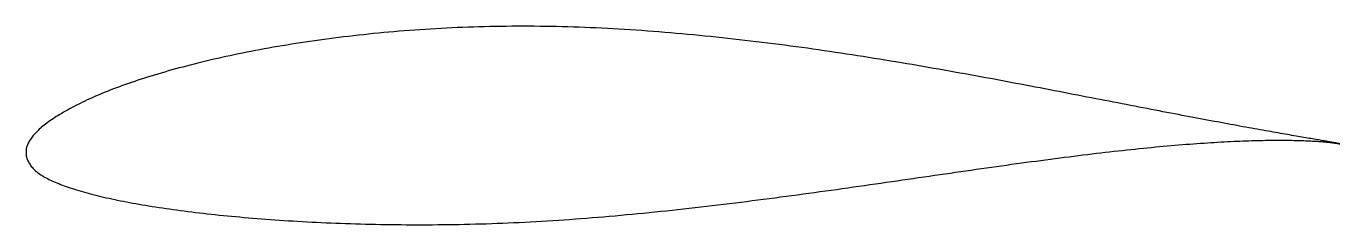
# Model space of a CAD drawing. Header units: metres. Extents: x -14.9 to 30.3, y -2.5 to 4.3.
import ezdxf

# ---------------------------------------------------------------- set-up
doc = ezdxf.new("R2010")
doc.units = ezdxf.units.M

msp = doc.modelspace()

# ---------------------------------------------------------------- linework, layer by layer
msp.add_lwpolyline([(30.265, 0.295), (30.264, 0.296), (30.262, 0.297), (30.257, 0.298), (30.251, 0.299), (30.243, 0.301), (30.234, 0.304), (30.223, 0.306), (30.21, 0.309), (30.195, 0.312), (30.179, 0.316), (30.161, 0.319), (30.141, 0.323), (30.119, 0.327), (30.096, 0.332), (30.071, 0.337), (30.045, 0.342), (30.016, 0.347), (29.986, 0.353), (29.955, 0.358), (29.921, 0.364), (29.886, 0.371), (29.849, 0.377), (29.811, 0.384), (29.77, 0.391), (29.729, 0.399), (29.685, 0.406), (29.64, 0.414), (29.593, 0.422), (29.544, 0.431), (29.494, 0.439), (29.442, 0.448), (29.388, 0.458), (29.333, 0.467), (29.276, 0.477), (29.218, 0.487), (29.157, 0.497), (29.096, 0.508), (29.032, 0.519), (28.967, 0.53), (28.9, 0.542), (28.832, 0.553), (28.762, 0.565), (28.69, 0.578), (28.617, 0.59), (28.543, 0.603), (28.466, 0.616), (28.388, 0.63), (28.309, 0.644), (28.228, 0.658), (28.145, 0.672), (28.061, 0.687), (27.975, 0.702), (27.888, 0.717), (27.799, 0.733), (27.708, 0.749), (27.616, 0.765), (27.523, 0.782), (27.428, 0.799), (27.331, 0.816), (27.234, 0.834), (27.134, 0.852), (27.033, 0.87), (26.931, 0.888), (26.827, 0.907), (26.721, 0.926), (26.614, 0.946), (26.506, 0.966), (26.397, 0.986), (26.285, 1.007), (26.173, 1.028), (26.059, 1.049), (25.943, 1.07), (25.827, 1.092), (25.709, 1.114), (25.589, 1.136), (25.468, 1.159), (25.346, 1.182), (25.222, 1.205), (25.097, 1.229), (24.971, 1.253), (24.843, 1.277), (24.715, 1.302), (24.584, 1.326), (24.453, 1.351), (24.32, 1.377), (24.186, 1.403), (24.051, 1.429), (23.914, 1.455), (23.776, 1.481), (23.637, 1.508), (23.497, 1.535), (23.356, 1.562), (23.213, 1.59), (23.069, 1.618), (22.924, 1.646), (22.778, 1.674), (22.63, 1.703), (22.482, 1.731), (22.332, 1.76), (22.182, 1.79), (22.03, 1.819), (21.877, 1.849), (21.723, 1.879), (21.568, 1.909), (21.412, 1.939), (21.254, 1.969), (21.096, 2), (20.937, 2.031), (20.777, 2.062), (20.615, 2.093), (20.453, 2.124), (20.29, 2.156), (20.126, 2.187), (19.961, 2.219), (19.794, 2.251), (19.627, 2.283), (19.459, 2.315), (19.291, 2.347), (19.121, 2.379), (18.95, 2.411), (18.779, 2.443), (18.607, 2.476), (18.433, 2.508), (18.26, 2.54), (18.085, 2.572), (17.909, 2.605), (17.733, 2.637), (17.556, 2.67), (17.378, 2.702), (17.199, 2.734), (17.02, 2.767), (16.84, 2.799), (16.659, 2.831), (16.478, 2.863), (16.296, 2.895), (16.113, 2.927), (15.93, 2.959), (15.746, 2.99), (15.561, 3.022), (15.376, 3.053), (15.19, 3.085), (15.003, 3.116), (14.816, 3.147), (14.629, 3.178), (14.441, 3.208), (14.252, 3.239), (14.063, 3.269), (13.874, 3.299), (13.684, 3.329), (13.493, 3.358), (13.302, 3.387), (13.111, 3.416), (12.919, 3.445), (12.727, 3.473), (12.535, 3.501), (12.342, 3.529), (12.148, 3.557), (11.955, 3.584), (11.761, 3.611), (11.567, 3.637), (11.372, 3.663), (11.177, 3.689), (10.982, 3.714), (10.787, 3.739), (10.591, 3.764), (10.396, 3.788), (10.2, 3.812), (10.004, 3.835), (9.807, 3.858), (9.611, 3.881), (9.414, 3.903), (9.217, 3.925), (9.02, 3.946), (8.823, 3.967), (8.626, 3.987), (8.429, 4.007), (8.232, 4.027), (8.035, 4.046), (7.837, 4.064), (7.64, 4.082), (7.443, 4.099), (7.246, 4.116), (7.048, 4.132), (6.851, 4.148), (6.654, 4.163), (6.457, 4.178), (6.26, 4.192), (6.063, 4.205), (5.866, 4.218), (5.67, 4.231), (5.474, 4.242), (5.277, 4.253), (5.081, 4.264), (4.885, 4.274), (4.69, 4.283), (4.494, 4.291), (4.299, 4.299), (4.104, 4.307), (3.91, 4.313), (3.715, 4.319), (3.521, 4.325), (3.328, 4.329), (3.134, 4.333), (2.941, 4.337), (2.749, 4.339), (2.556, 4.341), (2.364, 4.342), (2.173, 4.343), (1.982, 4.342), (1.791, 4.342), (1.601, 4.34), (1.411, 4.338), (1.222, 4.335), (1.034, 4.332), (0.845, 4.327), (0.658, 4.322), (0.471, 4.317), (0.284, 4.31), (0.098, 4.303), (-0.088, 4.296), (-0.272, 4.287), (-0.457, 4.278), (-0.64, 4.269), (-0.823, 4.259), (-1.006, 4.248), (-1.187, 4.236), (-1.368, 4.224), (-1.549, 4.211), (-1.728, 4.198), (-1.907, 4.184), (-2.085, 4.17), (-2.263, 4.155), (-2.439, 4.139), (-2.615, 4.123), (-2.79, 4.106), (-2.964, 4.089), (-3.138, 4.071), (-3.311, 4.052), (-3.482, 4.034), (-3.653, 4.014), (-3.823, 3.995), (-3.993, 3.974), (-4.161, 3.954), (-4.328, 3.933), (-4.495, 3.911), (-4.66, 3.889), (-4.825, 3.867), (-4.989, 3.844), (-5.151, 3.82), (-5.313, 3.796), (-5.474, 3.772), (-5.634, 3.748), (-5.792, 3.722), (-5.95, 3.697), (-6.107, 3.671), (-6.262, 3.644), (-6.417, 3.618), (-6.57, 3.59), (-6.723, 3.563), (-6.874, 3.535), (-7.024, 3.507), (-7.173, 3.478), (-7.321, 3.449), (-7.468, 3.42), (-7.613, 3.39), (-7.758, 3.36), (-7.901, 3.329), (-8.043, 3.298), (-8.184, 3.267), (-8.324, 3.236), (-8.462, 3.205), (-8.599, 3.173), (-8.735, 3.14), (-8.87, 3.108), (-9.004, 3.075), (-9.136, 3.042), (-9.267, 3.009), (-9.396, 2.975), (-9.525, 2.941), (-9.652, 2.907), (-9.778, 2.873), (-9.902, 2.839), (-10.025, 2.804), (-10.147, 2.769), (-10.267, 2.734), (-10.386, 2.699), (-10.504, 2.663), (-10.62, 2.628), (-10.735, 2.592), (-10.848, 2.556), (-10.96, 2.52), (-11.071, 2.483), (-11.18, 2.447), (-11.287, 2.41), (-11.394, 2.373), (-11.499, 2.336), (-11.602, 2.299), (-11.704, 2.262), (-11.804, 2.225), (-11.903, 2.187), (-12.001, 2.15), (-12.097, 2.112), (-12.191, 2.074), (-12.284, 2.036), (-12.375, 1.998), (-12.465, 1.96), (-12.554, 1.922), (-12.64, 1.884), (-12.726, 1.845), (-12.809, 1.807), (-12.892, 1.768), (-12.972, 1.73), (-13.051, 1.691), (-13.129, 1.652), (-13.204, 1.614), (-13.279, 1.575), (-13.351, 1.537), (-13.422, 1.498), (-13.492, 1.46), (-13.56, 1.422), (-13.626, 1.384), (-13.691, 1.346), (-13.754, 1.308), (-13.815, 1.27), (-13.875, 1.233), (-13.933, 1.196), (-13.989, 1.159), (-14.044, 1.122), (-14.097, 1.085), (-14.149, 1.049), (-14.198, 1.012), (-14.247, 0.976), (-14.293, 0.94), (-14.338, 0.904), (-14.381, 0.868), (-14.423, 0.833), (-14.462, 0.797), (-14.5, 0.762), (-14.537, 0.727), (-14.572, 0.692), (-14.605, 0.657), (-14.636, 0.622), (-14.666, 0.588), (-14.694, 0.553), (-14.72, 0.519), (-14.744, 0.485), (-14.767, 0.452), (-14.788, 0.419), (-14.808, 0.387), (-14.826, 0.355), (-14.842, 0.324), (-14.856, 0.293), (-14.868, 0.264), (-14.879, 0.237), (-14.889, 0.211), (-14.896, 0.188), (-14.902, 0.168), (-14.906, 0.153), (-14.909, 0.143), (-14.907, -0.146), (-14.906, -0.148), (-14.903, -0.155), (-14.899, -0.166), (-14.892, -0.182), (-14.885, -0.205), (-14.875, -0.231), (-14.863, -0.259), (-14.85, -0.289), (-14.835, -0.321), (-14.819, -0.352), (-14.8, -0.384), (-14.78, -0.415), (-14.758, -0.446), (-14.735, -0.478), (-14.71, -0.508), (-14.683, -0.539), (-14.654, -0.569), (-14.624, -0.598), (-14.592, -0.628), (-14.558, -0.657), (-14.523, -0.685), (-14.486, -0.713), (-14.447, -0.741), (-14.407, -0.768), (-14.365, -0.795), (-14.321, -0.822), (-14.276, -0.848), (-14.229, -0.874), (-14.18, -0.9), (-14.129, -0.925), (-14.077, -0.95), (-14.024, -0.975), (-13.968, -0.999), (-13.911, -1.024), (-13.852, -1.048), (-13.792, -1.072), (-13.73, -1.096), (-13.666, -1.12), (-13.601, -1.143), (-13.534, -1.167), (-13.466, -1.191), (-13.396, -1.214), (-13.324, -1.238), (-13.251, -1.261), (-13.176, -1.285), (-13.1, -1.308), (-13.022, -1.331), (-12.942, -1.354), (-12.861, -1.377), (-12.778, -1.4), (-12.694, -1.423), (-12.608, -1.445), (-12.52, -1.468), (-12.432, -1.49), (-12.341, -1.512), (-12.249, -1.534), (-12.156, -1.555), (-12.061, -1.577), (-11.964, -1.598), (-11.866, -1.619), (-11.767, -1.639), (-11.666, -1.66), (-11.563, -1.68), (-11.459, -1.7), (-11.354, -1.72), (-11.247, -1.74), (-11.139, -1.759), (-11.029, -1.778), (-10.918, -1.798), (-10.805, -1.817), (-10.691, -1.835), (-10.576, -1.854), (-10.459, -1.872), (-10.341, -1.89), (-10.222, -1.908), (-10.101, -1.926), (-9.979, -1.943), (-9.855, -1.961), (-9.73, -1.978), (-9.604, -1.994), (-9.476, -2.011), (-9.348, -2.027), (-9.218, -2.044), (-9.086, -2.06), (-8.953, -2.075), (-8.819, -2.091), (-8.684, -2.106), (-8.548, -2.121), (-8.41, -2.136), (-8.271, -2.151), (-8.131, -2.165), (-7.99, -2.179), (-7.847, -2.193), (-7.703, -2.206), (-7.559, -2.219), (-7.413, -2.233), (-7.265, -2.245), (-7.117, -2.258), (-6.968, -2.27), (-6.817, -2.282), (-6.665, -2.293), (-6.513, -2.305), (-6.359, -2.315), (-6.204, -2.326), (-6.048, -2.336), (-5.891, -2.346), (-5.733, -2.356), (-5.574, -2.366), (-5.414, -2.375), (-5.253, -2.383), (-5.091, -2.392), (-4.928, -2.4), (-4.764, -2.407), (-4.599, -2.415), (-4.433, -2.422), (-4.266, -2.429), (-4.098, -2.435), (-3.93, -2.441), (-3.76, -2.446), (-3.59, -2.452), (-3.419, -2.457), (-3.247, -2.461), (-3.074, -2.465), (-2.9, -2.469), (-2.726, -2.473), (-2.551, -2.476), (-2.375, -2.478), (-2.198, -2.481), (-2.02, -2.483), (-1.842, -2.484), (-1.663, -2.485), (-1.483, -2.485), (-1.303, -2.486), (-1.122, -2.485), (-0.94, -2.484), (-0.757, -2.483), (-0.574, -2.481), (-0.391, -2.479), (-0.206, -2.476), (-0.021, -2.473), (0.164, -2.469), (0.35, -2.465), (0.537, -2.46), (0.724, -2.455), (0.911, -2.449), (1.1, -2.443), (1.288, -2.436), (1.478, -2.429), (1.667, -2.421), (1.857, -2.412), (2.048, -2.403), (2.239, -2.394), (2.43, -2.384), (2.622, -2.373), (2.814, -2.363), (3.007, -2.351), (3.199, -2.339), (3.393, -2.326), (3.586, -2.313), (3.78, -2.3), (3.974, -2.286), (4.169, -2.271), (4.363, -2.257), (4.558, -2.241), (4.753, -2.225), (4.949, -2.209), (5.144, -2.192), (5.34, -2.175), (5.536, -2.157), (5.732, -2.139), (5.928, -2.121), (6.125, -2.102), (6.321, -2.083), (6.518, -2.064), (6.715, -2.044), (6.911, -2.023), (7.108, -2.003), (7.305, -1.982), (7.502, -1.96), (7.699, -1.939), (7.896, -1.917), (8.093, -1.894), (8.289, -1.872), (8.486, -1.849), (8.683, -1.826), (8.88, -1.803), (9.076, -1.779), (9.273, -1.755), (9.469, -1.731), (9.665, -1.707), (9.861, -1.682), (10.057, -1.657), (10.253, -1.632), (10.448, -1.607), (10.644, -1.582), (10.839, -1.557), (11.034, -1.531), (11.228, -1.505), (11.422, -1.479), (11.616, -1.453), (11.81, -1.427), (12.004, -1.401), (12.197, -1.374), (12.389, -1.347), (12.582, -1.321), (12.774, -1.294), (12.965, -1.268), (13.157, -1.241), (13.347, -1.214), (13.538, -1.187), (13.728, -1.16), (13.917, -1.133), (14.106, -1.106), (14.295, -1.078), (14.482, -1.051), (14.67, -1.024), (14.857, -0.998), (15.043, -0.971), (15.229, -0.944), (15.414, -0.917), (15.599, -0.89), (15.783, -0.863), (15.967, -0.837), (16.149, -0.81), (16.332, -0.784), (16.513, -0.758), (16.694, -0.732), (16.874, -0.706), (17.054, -0.68), (17.232, -0.654), (17.41, -0.628), (17.588, -0.603), (17.764, -0.578), (17.94, -0.553), (18.115, -0.528), (18.289, -0.503), (18.463, -0.479), (18.635, -0.455), (18.807, -0.431), (18.978, -0.407), (19.148, -0.384), (19.317, -0.361), (19.485, -0.338), (19.653, -0.315), (19.819, -0.293), (19.985, -0.271), (20.149, -0.249), (20.313, -0.227), (20.476, -0.206), (20.638, -0.185), (20.798, -0.164), (20.958, -0.144), (21.117, -0.124), (21.275, -0.104), (21.431, -0.085), (21.587, -0.066), (21.742, -0.047), (21.895, -0.029), (22.048, -0.011), (22.199, 0.007), (22.349, 0.024), (22.499, 0.041), (22.647, 0.057), (22.793, 0.073), (22.939, 0.089), (23.084, 0.105), (23.227, 0.12), (23.369, 0.134), (23.511, 0.149), (23.65, 0.163), (23.789, 0.176), (23.926, 0.189), (24.063, 0.202), (24.198, 0.214), (24.331, 0.226), (24.464, 0.238), (24.595, 0.249), (24.725, 0.26), (24.853, 0.271), (24.981, 0.281), (25.106, 0.291), (25.231, 0.3), (25.354, 0.309), (25.476, 0.318), (25.597, 0.326), (25.716, 0.334), (25.834, 0.342), (25.95, 0.349), (26.066, 0.356), (26.179, 0.362), (26.292, 0.369), (26.403, 0.374), (26.512, 0.38), (26.62, 0.385), (26.727, 0.39), (26.832, 0.394), (26.935, 0.398), (27.038, 0.402), (27.138, 0.405), (27.238, 0.409), (27.335, 0.411), (27.432, 0.414), (27.527, 0.416), (27.62, 0.418), (27.712, 0.419), (27.802, 0.421), (27.89, 0.422), (27.978, 0.423), (28.063, 0.423), (28.147, 0.423), (28.23, 0.423), (28.311, 0.423), (28.39, 0.422), (28.468, 0.422), (28.544, 0.421), (28.619, 0.419), (28.692, 0.418), (28.763, 0.417), (28.833, 0.415), (28.902, 0.413), (28.968, 0.411), (29.033, 0.408), (29.097, 0.406), (29.158, 0.403), (29.218, 0.4), (29.277, 0.398), (29.334, 0.395), (29.389, 0.391), (29.443, 0.388), (29.494, 0.385), (29.545, 0.381), (29.593, 0.378), (29.64, 0.374), (29.685, 0.371), (29.729, 0.367), (29.771, 0.363), (29.811, 0.36), (29.849, 0.356), (29.886, 0.352), (29.921, 0.348), (29.955, 0.344), (29.986, 0.341), (30.016, 0.337), (30.045, 0.333), (30.071, 0.33), (30.096, 0.326), (30.119, 0.323), (30.141, 0.32), (30.161, 0.316), (30.179, 0.313), (30.195, 0.311), (30.21, 0.308), (30.223, 0.305), (30.234, 0.303), (30.243, 0.301), (30.251, 0.299), (30.257, 0.298), (30.262, 0.297), (30.264, 0.296), (30.265, 0.295)], close=True)

doc.saveas('drawing.dxf')
